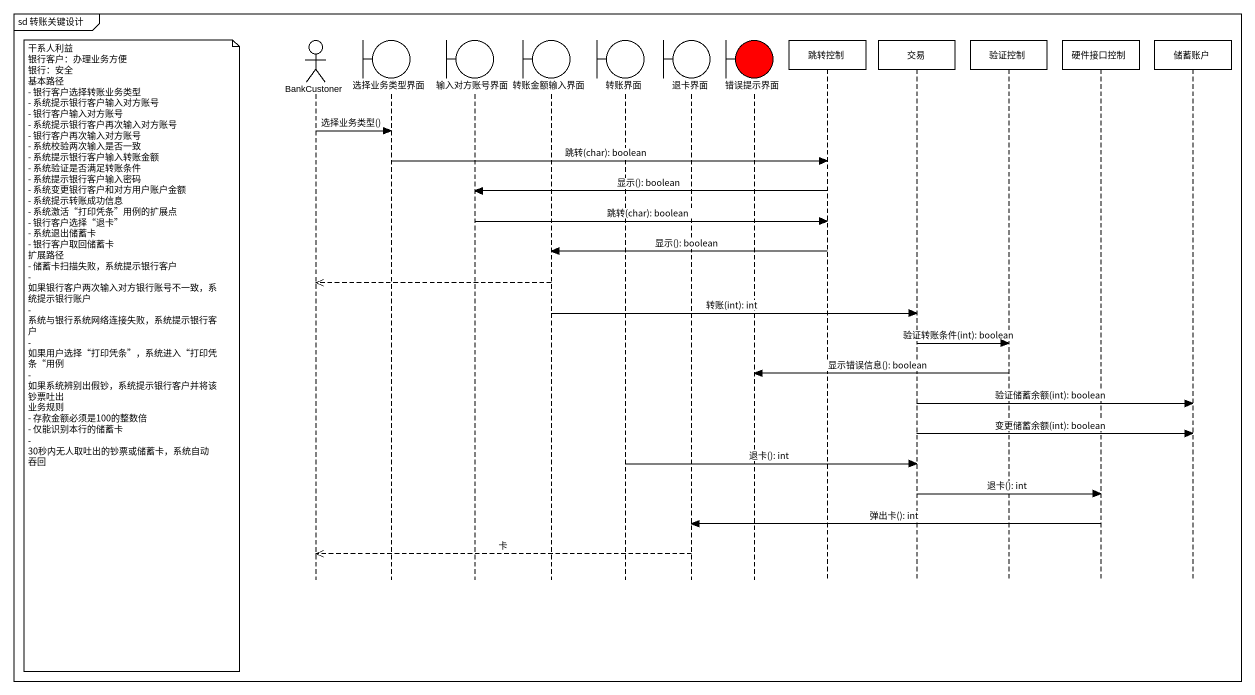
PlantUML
@startuml
mainframe sd 转账关键设计
hide footbox
actor BankCustoner
boundary 选择业务类型界面
boundary 输入对方账号界面
boundary 转账金额输入界面
boundary 转账界面
boundary 退卡界面
boundary 错误提示界面 #FF0000
participant 跳转控制
participant 交易
participant 验证控制
participant 硬件接口控制
participant 储蓄账户

BankCustoner -> 选择业务类型界面 : 选择业务类型()
选择业务类型界面 -> 跳转控制 : 跳转(char): boolean
跳转控制 -> 输入对方账号界面 : 显示(): boolean
输入对方账号界面 -> 跳转控制 : 跳转(char): boolean
跳转控制 -> 转账金额输入界面 : 显示(): boolean
转账金额输入界面 -->> BankCustoner
转账金额输入界面 -> 交易 : 转账(int): int
交易 -> 验证控制 : 验证转账条件(int): boolean
note left of BankCustoner
  干系人利益
  银行客户：办理业务方便
  银行：安全
  基本路径
  - 银行客户选择转账业务类型
  - 系统提示银行客户输入对方账号
  - 银行客户输入对方账号
  - 系统提示银行客户再次输入对方账号
  - 银行客户再次输入对方账号
  - 系统校验两次输入是否一致
  - 系统提示银行客户输入转账金额
  - 系统验证是否满足转账条件
  - 系统提示银行客户输入密码
  - 系统变更银行客户和对方用户账户金额
  - 系统提示转账成功信息
  - 系统激活“打印凭条”用例的扩展点
  - 银行客户选择“退卡”
  - 系统退出储蓄卡
  - 银行客户取回储蓄卡
  扩展路径
  - 储蓄卡扫描失败，系统提示银行客户
  - 如果银行客户两次输入对方银行账号不一致，系统提示银行账户
  - 系统与银行系统网络连接失败，系统提示银行客户
  - 如果用户选择“打印凭条”，系统进入“打印凭条“用例
  - 如果系统辨别出假钞，系统提示银行客户并将该钞票吐出
  业务规则
  - 存款金额必须是100的整数倍
  - 仅能识别本行的储蓄卡
  - 30秒内无人取吐出的钞票或储蓄卡，系统自动吞回
end note
验证控制 -> 错误提示界面 : 显示错误信息(): boolean
交易 -> 储蓄账户 : 验证储蓄余额(int): boolean
交易 -> 储蓄账户 : 变更储蓄余额(int): boolean
转账界面 -> 交易 : 退卡(): int
交易 -> 硬件接口控制 : 退卡(): int
硬件接口控制 -> 退卡界面 : 弹出卡(): int
退卡界面 -->> BankCustoner : 卡
@enduml
